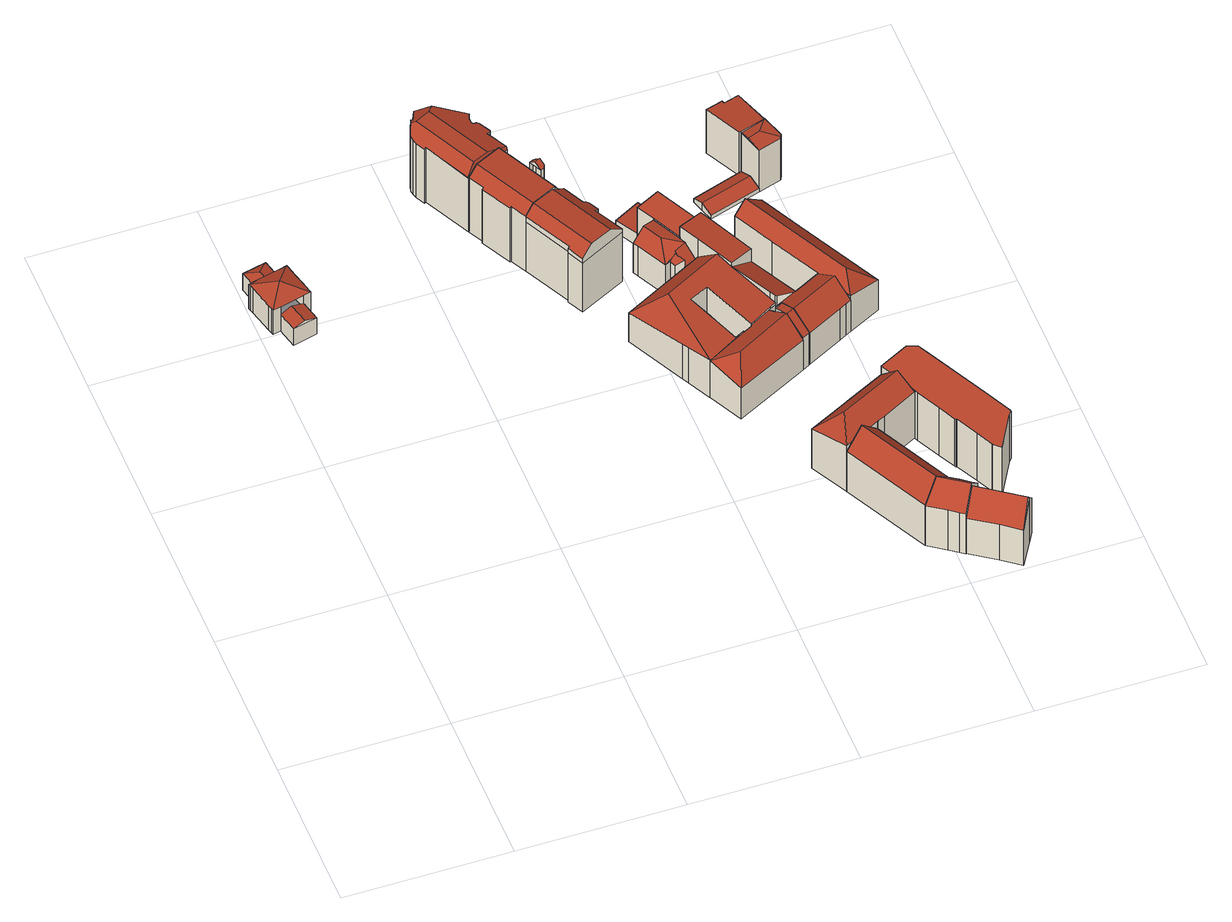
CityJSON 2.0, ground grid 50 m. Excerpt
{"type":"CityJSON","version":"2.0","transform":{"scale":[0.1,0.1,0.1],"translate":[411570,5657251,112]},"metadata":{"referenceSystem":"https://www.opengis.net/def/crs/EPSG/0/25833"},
"CityObjects":{
"building1":{"type":"Building","attributes":{"Gemeindeschluessel":14612000,"Geometrietyp2DReferenz":"3000","function":"31001_9998","roofType":"9999"},"children":["building1-1","building1-2","building1-3"]},
"building1-1":{"type":"BuildingPart","attributes":{"Dachtyp_tdc":"tdcGableRoof","Dachneigung":17.32,"QualitaetDacherkennung":64,"Geometrietyp2DReferenz":"3000","measuredHeight":7.68,"roofType":"3100"},"parents":["building1"],"geometry":[{"type":"MultiSurface","lod":"2","boundaries":[[[0,1,2,3]],[[1,4,5,2]],[[4,6,7,5]],[[4,1,8]],[[1,0,9,8]],[[6,4,8,9]],[[3,2,5,7]]],"semantics":{"surfaces":[{"type":"WallSurface"},{"type":"RoofSurface"},{"type":"GroundSurface"}],"values":[0,0,0,0,1,1,2]}}]},
"building1-2":{"type":"BuildingPart","attributes":{"Dachtyp_tdc":"tdcHipAndGableRoof","Dachneigung":17.29,"QualitaetDacherkennung":74,"Geometrietyp2DReferenz":"3000","measuredHeight":7.69,"roofType":"5000"},"parents":["building1"],"geometry":[{"type":"MultiSurface","lod":"2","boundaries":[[[10,11,12,13]],[[11,14,15,12]],[[14,16,17,15]],[[14,11,18]],[[11,10,19,18]],[[16,14,18,19]],[[13,12,15,17]]],"semantics":{"surfaces":[{"type":"WallSurface"},{"type":"RoofSurface"},{"type":"GroundSurface"}],"values":[0,0,0,1,1,1,2]}}]},
"building1-3":{"type":"BuildingPart","attributes":{"Dachtyp_tdc":"tdcTentRoof","Dachneigung":25.64,"QualitaetDacherkennung":86,"Geometrietyp2DReferenz":"3000","measuredHeight":12.46,"roofType":"3500"},"parents":["building1"],"geometry":[{"type":"MultiSurface","lod":"2","boundaries":[[[20,21,22,23]],[[21,24,25,22]],[[24,26,27,25]],[[26,28,29,27]],[[28,30,31,29]],[[30,32,0,3,31]],[[33,7,6]],[[33,34,35,7]],[[34,36,37,35]],[[36,38,39,37]],[[38,40,41,39]],[[40,42,43,41]],[[42,44,45,43]],[[44,46,10,13,45]],[[47,20,23,17,16]],[[30,28,26,24,21,20,48]],[[34,33,32,30,48]],[[44,42,40,38,36,34,48]],[[20,47,46,44,48]],[[23,22,25,27,29,31,3,7,35,37,39,41,43,45,13,17]]],"semantics":{"surfaces":[{"type":"WallSurface"},{"type":"RoofSurface"},{"type":"GroundSurface"}],"values":[0,0,0,0,0,0,0,0,0,0,0,0,0,0,0,1,1,1,1,2]}}]},
"building2":{"type":"Building","attributes":{"Dachtyp_tdc":"tdcFreeFormRoof","Gemeindeschluessel":14612000,"Dachneigung":22.05,"QualitaetDacherkennung":42,"Geometrietyp2DReferenz":"3000","measuredHeight":24.92,"function":"31001_9998","roofType":"5000"},"geometry":[{"type":"Solid","lod":"2","boundaries":[[[[49,50,51,52]],[[50,53,54,51]],[[53,55,56,54]],[[55,57,58,56]],[[57,59,60,58]],[[59,61,62,60]],[[61,63,64,62]],[[63,65,66,64]],[[65,67,68,66]],[[67,69,70,68]],[[69,71,72,70]],[[71,73,74,72]],[[73,75,76,74]],[[75,77,78,76]],[[77,79,80,78]],[[79,81,82,80]],[[81,83,84,82]],[[83,85,86,84]],[[85,87,88,86]],[[87,49,52,88]],[[77,75,73,89,90,91,92,83,81,79]],[[91,93,94,49,87,85,92]],[[95,96,67,65,63,61,59,57,55,53,50,94,93]],[[69,96,95,90,89,71]],[[90,95,93,91]],[[50,49,94]],[[69,67,96]],[[73,71,89]],[[85,83,92]],[[52,51,54,56,58,60,62,64,66,68,70,72,74,76,78,80,82,84,86,88]]]],"semantics":{"surfaces":[{"type":"WallSurface"},{"type":"RoofSurface"},{"type":"GroundSurface"}],"values":[[0,0,0,0,0,0,0,0,0,0,0,0,0,0,0,0,0,0,0,0,1,1,1,1,1,0,0,0,0,2]]}}]},
"building3":{"type":"Building","attributes":{"Gemeindeschluessel":14612000,"Geometrietyp2DReferenz":"3000","function":"31001_9998","roofType":"9999"},"children":["building3-1","building3-2"]},
"building3-1":{"type":"BuildingPart","attributes":{"Dachtyp_tdc":"tdcFreeFormRoof","Dachneigung":36.23,"QualitaetDacherkennung":44,"Geometrietyp2DReferenz":"3000","measuredHeight":23.79,"roofType":"5000"},"parents":["building3"],"geometry":[{"type":"MultiSurface","lod":"2","boundaries":[[[97,98,99,100,101]],[[98,102,103,99]],[[102,104,105,103]],[[104,106,107,105]],[[106,108,109,110,107]],[[111,102,98,97,112]],[[106,104,111,112,108]],[[104,102,111]],[[97,108,112]],[[100,99,103,105,107,110]]],"semantics":{"surfaces":[{"type":"WallSurface"},{"type":"RoofSurface"},{"type":"GroundSurface"}],"values":[0,0,0,0,0,1,1,0,0,2]}}]},
"building3-2":{"type":"BuildingPart","attributes":{"Dachtyp_tdc":"tdcCutGableRoof","Dachneigung":2.43,"QualitaetDacherkennung":75,"Geometrietyp2DReferenz":"3000","measuredHeight":24.85,"roofType":"9999"},"parents":["building3"],"geometry":[{"type":"MultiSurface","lod":"2","boundaries":[[[113,114,115,72]],[[114,116,117,115]],[[116,118,70,117]],[[119,120,109,101,118,116]],[[114,113,121,122,123,124,125,126]],[[116,114,126,119]],[[70,100,110,127,128,129,130,131,132,133,134,72,115,117]],[[125,124,131,130]],[[124,123,132,131]],[[123,122,133,132]],[[122,121,134,133]],[[121,113,72,134]],[[118,101,100,70]],[[109,120,127,110]],[[120,119,128,127]],[[119,126,129,128]],[[126,125,130,129]]],"semantics":{"surfaces":[{"type":"WallSurface"},{"type":"RoofSurface"},{"type":"GroundSurface"}],"values":[0,0,0,1,1,1,2,0,0,0,0,0,0,0,0,0,0]}}]},
"building4":{"type":"Building","attributes":{"Dachtyp_tdc":"tdcFreeFormRoof","Gemeindeschluessel":14612000,"Dachneigung":3.31,"QualitaetDacherkennung":62,"Geometrietyp2DReferenz":"3000","measuredHeight":24.74,"function":"31001_9998","roofType":"5000"},"geometry":[{"type":"Solid","lod":"2","boundaries":[[[[135,136,137,138]],[[136,139,140,137]],[[139,141,142,140]],[[141,143,144,142]],[[143,145,146,144]],[[145,147,148,146]],[[147,149,150,148]],[[149,151,152,150]],[[151,153,154,152]],[[153,155,156,154]],[[155,157,158,156]],[[157,159,160,158]],[[159,161,162,160]],[[161,163,164,162]],[[163,135,138,164]],[[125,165,166,167,168,126]],[[169,170,149,147,171,172,173,174,175,176]],[[174,177,126,168,175]],[[135,126,177,136]],[[136,177,174,139]],[[153,169,176,155]],[[155,176,175,168,167,157]],[[139,174,173,141]],[[141,173,172,143]],[[143,172,171,145]],[[145,171,147]],[[151,170,169,153]],[[149,170,151]],[[163,125,126,135]],[[157,167,166,159]],[[159,166,165,161]],[[161,165,125,163]],[[138,137,140,142,144,146,148,150,152,154,156,158,160,162,164]]]],"semantics":{"surfaces":[{"type":"WallSurface"},{"type":"RoofSurface"},{"type":"GroundSurface"}],"values":[[0,0,0,0,0,0,0,0,0,0,0,0,0,0,0,1,1,1,0,0,0,0,0,0,0,0,0,0,0,0,0,0,2]]}}]},
"building5":{"type":"Building","attributes":{"Gemeindeschluessel":14612000,"Geometrietyp2DReferenz":"3000","function":"31001_9998","roofType":"9999"},"children":["building5-1","building5-2","building5-3"]},
"building5-1":{"type":"BuildingPart","attributes":{"Dachtyp_tdc":"tdcHipAndGableRoof","Dachneigung":43.76,"QualitaetDacherkennung":46,"Geometrietyp2DReferenz":"3000","measuredHeight":17.84,"roofType":"5000"},"parents":["building5"],"geometry":[{"type":"MultiSurface","lod":"2","boundaries":[[[178,179,180,181]],[[179,182,183,180]],[[184,185,186,187]],[[185,188,189,186]],[[190,191,192,193]],[[191,194,195,192]],[[188,185,196]],[[185,184,197,198,196]],[[198,182,179,178,194,191,190,188,196]],[[195,181,180,183,199,200,187,186,189,201,189,193,192]]],"semantics":{"surfaces":[{"type":"WallSurface"},{"type":"RoofSurface"},{"type":"GroundSurface"}],"values":[0,0,0,0,0,0,1,1,1,2]}}]},
"building5-2":{"type":"BuildingPart","attributes":{"Dachtyp_tdc":"tdcGableRoof","Dachneigung":41.02,"QualitaetDacherkennung":49,"Geometrietyp2DReferenz":"3000","measuredHeight":17.9,"roofType":"3100"},"parents":["building5"],"geometry":[{"type":"MultiSurface","lod":"2","boundaries":[[[202,203,204,183,182]],[[203,205,206,204]],[[205,207,208,206]],[[207,209,210,208]],[[209,211,184,187,210]],[[205,203,202,212]],[[212,211,209,207,205]],[[187,200,199,183,204,206,208,210]]],"semantics":{"surfaces":[{"type":"WallSurface"},{"type":"RoofSurface"},{"type":"GroundSurface"}],"values":[0,0,0,0,0,1,1,2]}}]},
"building5-3":{"type":"BuildingPart","attributes":{"Dachtyp_tdc":"tdcHipAndGableRoof","Dachneigung":10.2,"QualitaetDacherkennung":22,"Geometrietyp2DReferenz":"3000","measuredHeight":19.04,"roofType":"5000"},"parents":["building5"],"geometry":[{"type":"MultiSurface","lod":"2","boundaries":[[[213,201,214]],[[213,215,216,201]],[[215,217,218,216]],[[217,219,220,218]],[[219,221,222,220]],[[221,223,224,222]],[[223,225,226,224]],[[219,217,215,213,227,228]],[[227,229,230,231,232,233,234,235,236,237,238,239,228]],[[239,225,223,221,219,228]],[[226,240,241,242,181,195,243,244,245,246,247,193,189,201,216,218,220,222,224]],[[225,239,240,226]],[[239,238,241,240]],[[238,237,242,241]],[[237,236,178,181,242]],[[235,234,243,195,194]],[[234,233,244,243]],[[233,232,245,244]],[[232,231,246,245]],[[231,230,247,246]],[[230,229,190,193,247]]],"semantics":{"surfaces":[{"type":"WallSurface"},{"type":"RoofSurface"},{"type":"GroundSurface"}],"values":[0,0,0,0,0,0,0,1,1,1,2,0,0,0,0,0,0,0,0,0,0]}}]},
"building6":{"type":"Building","attributes":{"Gemeindeschluessel":14612000,"Geometrietyp2DReferenz":"3000","function":"31001_9998","roofType":"9999"},"children":["building6-1","building6-2","building6-3"]},
"building6-1":{"type":"BuildingPart","attributes":{"Dachtyp_tdc":"tdcHipAndGableRoof","Dachneigung":42.11,"QualitaetDacherkennung":45,"Geometrietyp2DReferenz":"3000","measuredHeight":15.51,"roofType":"5000"},"parents":["building6"],"geometry":[{"type":"MultiSurface","lod":"2","boundaries":[[[248,249,250,251]],[[252,253,254,255,256]],[[253,257,258,254]],[[257,259,260,258]],[[259,261,262,260]],[[261,248,251,262]],[[253,263,264,265,266,267,268]],[[269,270,271,268,267]],[[271,259,257,253,268]],[[261,270,269,248]],[[259,271,270,261]],[[248,269,267,272,249]],[[252,263,253]],[[251,250,273,255,254,258,260,262]]],"semantics":{"surfaces":[{"type":"WallSurface"},{"type":"RoofSurface"},{"type":"GroundSurface"}],"values":[0,0,0,0,0,0,1,1,1,0,0,0,0,2]}}]},
"building6-2":{"type":"BuildingPart","attributes":{"Dachtyp_tdc":"tdcPolyFlatRoof","Dachneigung":45.04,"QualitaetDacherkennung":52,"Geometrietyp2DReferenz":"3000","measuredHeight":14.58,"roofType":"2100"},"parents":["building6"],"geometry":[{"type":"MultiSurface","lod":"2","boundaries":[[[272,274,226,250,249]],[[274,275,224,226]],[[275,276,222,224]],[[276,277,278,222]],[[276,275,274,272,266,279,280,277]],[[278,273,250,226,224,222]]],"semantics":{"surfaces":[{"type":"WallSurface"},{"type":"RoofSurface"},{"type":"GroundSurface"}],"values":[0,0,0,0,1,2]}}]},
"building6-3":{"type":"BuildingPart","attributes":{"Dachtyp_tdc":"tdcPolyFlatRoof","Dachneigung":44.7,"QualitaetDacherkennung":46,"Geometrietyp2DReferenz":"3000","measuredHeight":13.54,"roofType":"2100"},"parents":["building6"],"geometry":[{"type":"MultiSurface","lod":"2","boundaries":[[[281,282,283,278,277]],[[282,256,255,283]],[[282,281,280,284,264,285,256]],[[255,273,278,283]]],"semantics":{"surfaces":[{"type":"WallSurface"},{"type":"RoofSurface"},{"type":"GroundSurface"}],"values":[0,0,1,2]}}]},
"building7":{"type":"Building","attributes":{"Dachtyp_tdc":"tdcGableRoof","Gemeindeschluessel":14612000,"Dachneigung":44.67,"QualitaetDacherkennung":64,"Geometrietyp2DReferenz":"3000","measuredHeight":22.07,"function":"31001_9998","roofType":"3100"},"geometry":[{"type":"Solid","lod":"2","boundaries":[[[[286,287,288,289]],[[287,290,291,288]],[[290,292,293,291]],[[292,286,289,293]],[[290,287,294]],[[286,292,295]],[[287,286,295,294]],[[292,290,294,295]],[[289,288,291,293]]]],"semantics":{"surfaces":[{"type":"WallSurface"},{"type":"RoofSurface"},{"type":"GroundSurface"}],"values":[[0,0,0,0,0,0,1,1,2]]}}]},
"building8":{"type":"Building","attributes":{"Dachtyp_tdc":"tdcPolyFlatRoof","Gemeindeschluessel":14612000,"Dachneigung":3.02,"QualitaetDacherkennung":56,"Geometrietyp2DReferenz":"3000","measuredHeight":4.97,"function":"31001_9998","roofType":"2100"},"geometry":[{"type":"Solid","lod":"2","boundaries":[[[[296,297,298,299]],[[297,300,301,298]],[[300,302,303,301]],[[302,304,305,303]],[[304,296,299,305]],[[304,302,300,297,296]],[[299,298,301,303,305]]]],"semantics":{"surfaces":[{"type":"WallSurface"},{"type":"RoofSurface"},{"type":"GroundSurface"}],"values":[[0,0,0,0,0,1,2]]}}]},
"building9":{"type":"Building","attributes":{"Dachtyp_tdc":"tdcHipAndGableRoof","Gemeindeschluessel":14612000,"Dachneigung":46.79,"QualitaetDacherkennung":53,"Geometrietyp2DReferenz":"3000","measuredHeight":22.08,"function":"31001_9998","roofType":"5000"},"geometry":[{"type":"Solid","lod":"2","boundaries":[[[[306,307,308,309]],[[307,310,311,308]],[[310,312,313,311]],[[312,314,315,313]],[[314,316,289,315]],[[316,317,293,289]],[[317,318,319,293]],[[318,320,321,319]],[[320,322,323,321]],[[322,306,309,323]],[[318,317,324]],[[317,316,314,312,310,307,324]],[[307,306,322,320,318,324]],[[309,308,311,313,315,289,293,319,321,323]]]],"semantics":{"surfaces":[{"type":"WallSurface"},{"type":"RoofSurface"},{"type":"GroundSurface"}],"values":[[0,0,0,0,0,0,0,0,0,0,1,1,1,2]]}}]},
"building10":{"type":"Building","attributes":{"Dachtyp_tdc":"tdcGableRoof","Gemeindeschluessel":14612000,"Dachneigung":45.14,"QualitaetDacherkennung":49,"Geometrietyp2DReferenz":"3000","measuredHeight":21.89,"function":"31001_9998","roofType":"3100"},"geometry":[{"type":"Solid","lod":"2","boundaries":[[[[325,326,291,327]],[[326,328,329,291]],[[328,330,288,329]],[[330,331,332,288]],[[331,333,334,332]],[[333,335,336,334]],[[335,337,338,336]],[[337,339,340,338]],[[339,341,342,340]],[[341,325,327,342]],[[337,335,333,331,330,328]],[[328,326,325,341,339,337]],[[327,291,329,288,332,334,336,338,340,342]]]],"semantics":{"surfaces":[{"type":"WallSurface"},{"type":"RoofSurface"},{"type":"GroundSurface"}],"values":[[0,0,0,0,0,0,0,0,0,0,1,1,2]]}}]},
"building11":{"type":"Building","attributes":{"Dachtyp_tdc":"tdcPolyFlatRoof","Gemeindeschluessel":14612000,"Dachneigung":0,"QualitaetDacherkennung":60,"Geometrietyp2DReferenz":"3000","measuredHeight":15.26,"function":"31001_9998","roofType":"1000"},"geometry":[{"type":"Solid","lod":"2","boundaries":[[[[343,344,262,251]],[[344,345,299,262]],[[345,346,305,299]],[[346,347,348,305]],[[347,343,251,348]],[[347,346,345,344,343]],[[251,262,299,305,348]]]],"semantics":{"surfaces":[{"type":"WallSurface"},{"type":"RoofSurface"},{"type":"GroundSurface"}],"values":[[0,0,0,0,0,1,2]]}}]},
"building12":{"type":"Building","attributes":{"Dachtyp_tdc":"tdcPolyFlatRoof","Gemeindeschluessel":14612000,"Dachneigung":4.74,"QualitaetDacherkennung":48,"Geometrietyp2DReferenz":"3000","measuredHeight":19.51,"function":"31001_9998","roofType":"2100"},"geometry":[{"type":"Solid","lod":"2","boundaries":[[[[349,350,251,226]],[[350,351,348,251]],[[351,352,353,348]],[[352,354,355,353]],[[354,356,241,355]],[[356,349,226,241]],[[356,354,352,351,350,349]],[[226,251,348,353,355,241]]]],"semantics":{"surfaces":[{"type":"WallSurface"},{"type":"RoofSurface"},{"type":"GroundSurface"}],"values":[[0,0,0,0,0,0,1,2]]}}]},
"building13":{"type":"Building","attributes":{"Dachtyp_tdc":"tdcFreeFormRoof","Gemeindeschluessel":14612000,"Dachneigung":47.63,"QualitaetDacherkennung":60,"Geometrietyp2DReferenz":"3000","measuredHeight":20.74,"function":"31001_9998","roofType":"5000"},"geometry":[{"type":"Solid","lod":"2","boundaries":[[[[357,358,359,360]],[[358,361,362,359]],[[361,363,364,362]],[[363,365,366,364]],[[365,367,368,366]],[[367,357,360,368]],[[369,363,361,358,370]],[[367,365,369,370,357]],[[365,363,369]],[[358,357,370]],[[360,359,362,364,366,368]]]],"semantics":{"surfaces":[{"type":"WallSurface"},{"type":"RoofSurface"},{"type":"GroundSurface"}],"values":[[0,0,0,0,0,0,1,1,0,0,2]]}}]},
"building14":{"type":"Building","attributes":{"Gemeindeschluessel":14612000,"Geometrietyp2DReferenz":"3000","function":"31001_9998","roofType":"9999"},"children":["building14-1","building14-2","building14-3"]},
"building14-1":{"type":"BuildingPart","attributes":{"Dachtyp_tdc":"tdcGableRoof","Dachneigung":42.75,"QualitaetDacherkennung":60,"Geometrietyp2DReferenz":"3000","measuredHeight":17.86,"roofType":"3100"},"parents":["building14"],"geometry":[{"type":"MultiSurface","lod":"2","boundaries":[[[371,372,373,374,375]],[[372,376,377,373]],[[376,378,379,377]],[[380,381,382,383]],[[381,384,385,382]],[[384,386,208,385]],[[386,387,388,208]],[[387,389,204,388]],[[389,390,391,204]],[[387,386,384,381,380,392,393]],[[393,394,378,376,372,371,395,390,389,387]],[[374,373,377,379,396,383,382,385,208,388,204,391]]],"semantics":{"surfaces":[{"type":"WallSurface"},{"type":"RoofSurface"},{"type":"GroundSurface"}],"values":[0,0,0,0,0,0,0,0,0,1,1,2]}}]},
"building14-2":{"type":"BuildingPart","attributes":{"Dachtyp_tdc":"tdcHipAndGableRoof","Dachneigung":41.67,"QualitaetDacherkennung":50,"Geometrietyp2DReferenz":"3000","measuredHeight":17.91,"roofType":"5000"},"parents":["building14"],"geometry":[{"type":"MultiSurface","lod":"2","boundaries":[[[397,398,399,400]],[[398,401,402,399]],[[401,403,404,402]],[[403,405,406,404]],[[405,407,408,406]],[[407,409,383,408]],[[409,380,383]],[[410,397,400,379,378]],[[409,407,411]],[[407,405,403,401,411]],[[401,398,397,410,394,412,392,409,411]],[[400,399,402,404,406,408,383,396,379]]],"semantics":{"surfaces":[{"type":"WallSurface"},{"type":"RoofSurface"},{"type":"GroundSurface"}],"values":[0,0,0,0,0,0,0,0,1,1,1,2]}}]},
"building14-3":{"type":"BuildingPart","attributes":{"Dachtyp_tdc":"tdcPolyFlatRoof","Dachneigung":28.92,"QualitaetDacherkennung":82,"Geometrietyp2DReferenz":"3000","measuredHeight":18.18,"roofType":"2100"},"parents":["building14"],"geometry":[{"type":"MultiSurface","lod":"2","boundaries":[[[413,414,181,391,390]],[[414,415,242,181]],[[415,416,241,242]],[[416,417,355,241]],[[417,375,374,355]],[[375,417,416,415,414,413,395]],[[391,181,242,241,355,374]]],"semantics":{"surfaces":[{"type":"WallSurface"},{"type":"RoofSurface"},{"type":"GroundSurface"}],"values":[0,0,0,0,0,1,2]}}]},
"building15":{"type":"Building","attributes":{"Dachtyp_tdc":"tdcPolyFlatRoof","Gemeindeschluessel":14612000,"Dachneigung":0,"QualitaetDacherkennung":33,"Geometrietyp2DReferenz":"3000","measuredHeight":18.99,"function":"31001_9998","roofType":"1000"},"geometry":[{"type":"Solid","lod":"2","boundaries":[[[[418,419,420,421]],[[419,422,423,420]],[[422,424,425,423]],[[424,426,427,425]],[[426,428,429,427]],[[428,430,431,429]],[[430,432,433,431]],[[432,434,435,433]],[[434,436,311,435]],[[436,437,309,311]],[[437,438,439,309]],[[438,440,441,439]],[[440,442,443,441]],[[442,444,445,443]],[[444,446,447,445]],[[446,448,449,447]],[[448,450,451,449]],[[450,452,453,451]],[[452,454,455,453]],[[454,418,421,455]],[[454,452,450,448,446,444,442,440,438,437,436,434,432,430,428,426,424,422,419,418]],[[421,420,423,425,427,429,431,433,435,311,309,439,441,443,445,447,449,451,453,455]]]],"semantics":{"surfaces":[{"type":"WallSurface"},{"type":"RoofSurface"},{"type":"GroundSurface"}],"values":[[0,0,0,0,0,0,0,0,0,0,0,0,0,0,0,0,0,0,0,0,1,2]]}}]},
"building16":{"type":"Building","attributes":{"Gemeindeschluessel":14612000,"Dachneigung":67.98,"Dachorientierung":-107.56,"MittlereTraufHoehe":114.73,"QualitaetDacherkennung":73,"ObjektHoehe":3,"BodenHoehe":112.87,"Geometrietyp2DReferenz":"3000","AbsoluteHoehe":115.87,"Dachflaeche":139.7,"measuredHeight":3,"function":"31001_9998","roofType":"3100","storeysAboveGround":1},"geometry":[{"type":"MultiSurface","lod":"2","boundaries":[[[456,457,458,459]],[[457,460,461,458]],[[460,462,463,461]],[[462,464,465,463]],[[464,466,467,465]],[[466,468,469,467]],[[468,456,459,469]],[[457,456,468,466]],[[466,464,462,460,457]],[[459,458,461,463,465,467,469]]],"semantics":{"surfaces":[{"type":"WallSurface"},{"type":"RoofSurface"},{"type":"GroundSurface"}],"values":[0,0,0,0,0,0,0,1,1,2]}}]},
"building17":{"type":"Building","attributes":{"name":"Hans Kernig Museum","Dachtyp_tdc":"tdcPolyFlatRoof","Gemeindeschluessel":14612000,"Dachneigung":4.63,"QualitaetDacherkennung":57,"Geometrietyp2DReferenz":"3000","measuredHeight":17.48,"function":"31001_3034","roofType":"2100"},"geometry":[{"type":"Solid","lod":"2","boundaries":[[[[470,471,472,473]],[[471,474,475,472]],[[474,476,477,475]],[[476,478,479,477]],[[478,480,481,479]],[[480,482,483,481]],[[482,470,473,483]],[[482,480,478,476,474,471,470]],[[473,472,475,477,479,481,483]]]],"semantics":{"surfaces":[{"type":"WallSurface"},{"type":"RoofSurface"},{"type":"GroundSurface"}],"values":[[0,0,0,0,0,0,0,1,2]]}}]},
"building18":{"type":"Building","attributes":{"Dachtyp_tdc":"tdcFreeFormRoof","Gemeindeschluessel":14612000,"Dachneigung":10.08,"QualitaetDacherkennung":40,"Geometrietyp2DReferenz":"3000","measuredHeight":17.54,"function":"31001_9998","roofType":"5000"},"geometry":[{"type":"Solid","lod":"2","boundaries":[[[[484,485,486,487]],[[487,486,488,489]],[[490,484,487,489,491]],[[488,491,489]],[[490,485,484]],[[492,469,465,493,494]],[[490,491,469,492]],[[491,488,465,469]],[[488,486,493,465]],[[486,485,494,493]],[[485,490,492,494]]]],"semantics":{"surfaces":[{"type":"RoofSurface"},{"type":"WallSurface"},{"type":"GroundSurface"}],"values":[[0,0,0,1,1,2,1,1,1,1,1]]}}]}
},
"vertices":[
[133,1528,70],[148,1466,70],[148,1466,5],[133,1528,5],[75,1448,70],[75,1448,5],[60,1510,70],[60,1510,5],[111,1457,82],[95,1519,82],
[31,1623,70],[15,1687,70],[15,1687,5],[31,1623,5],[88,1705,69],[88,1705,5],[103,1641,69],[103,1641,5],[57,1666,82],[65,1632,82],
[127,1647,101],[130,1639,101],[130,1639,5],[127,1647,5],[132,1628,101],[132,1628,5],[151,1554,101],[151,1554,5],[154,1541,101],[154,1541,5],[156,1534,101],[156,1534,5],[133,1528,101],[60,1510,102],[36,1504,102],[36,1504,5],[34,1511,102],[34,1511,5],[31,1524,102],[31,1524,5],[12,1597,102],[12,1597,5],[9,1609,102],[9,1609,5],[7,1617,102],[7,1617,5],[31,1623,102],[103,1641,101],[82,1576,129],
[609,1963,216],[748,1904,213],[748,1904,4],[609,1963,4],[739,1882,221],[739,1882,4],[739,1864,224],[739,1864,4],[742,1858,224],[742,1858,4],[753,1863,219],[753,1863,4],[760,1860,217],[760,1860,4],[779,1824,217],[779,1824,4],[776,1817,219],[776,1817,4],[765,1811,224],[765,1811,4],[799,1745,214],[799,1745,4],[664,1677,218],[664,1677,4],[592,1820,223],[592,1820,4],[588,1817,219],[588,1817,4],[573,1846,218],[573,1846,4],[569,1858,220],[569,1858,4],[568,1873,226],[568,1873,4],[572,1888,236],[572,1888,4],[584,1917,237],[584,1917,4],[589,1915,239],[589,1915,4],[663,1678,223],[687,1701,253],[590,1893,253],[577,1900,245],[638,1918,250],[654,1944,240],[735,1725,250],[798,1748,224],
[837,1671,225],[847,1676,225],[847,1676,4],[837,1671,4],[837,1671,192],[855,1674,230],[855,1674,4],[870,1645,230],[870,1645,4],[867,1637,226],[867,1637,4],[856,1632,226],[856,1632,192],[856,1632,4],[862,1660,242],[846,1652,242],
[664,1677,224],[692,1691,253],[692,1691,4],[769,1730,249],[769,1730,4],[799,1745,192],[864,1543,249],[894,1558,193],[689,1629,224],[684,1627,219],[731,1535,219],[735,1537,224],[759,1490,224],[787,1504,253],[894,1558,4],[864,1543,4],[787,1504,4],[759,1490,4],[735,1537,4],[731,1535,4],[684,1627,4],[689,1629,4],
[787,1504,201],[841,1531,201],[841,1531,5],[787,1504,5],[854,1538,201],[854,1538,5],[894,1558,201],[894,1558,5],[927,1493,201],[927,1493,5],[937,1498,201],[937,1498,5],[945,1496,201],[945,1496,5],[960,1467,201],[960,1467,5],[957,1459,201],[957,1459,5],[946,1454,201],[946,1454,5],[992,1364,201],[992,1364,5],[853,1294,201],[853,1294,5],[828,1343,201],[828,1343,5],[832,1345,201],[832,1345,5],[759,1490,201],[759,1490,5],[832,1345,224],[828,1343,219],[853,1294,219],[885,1310,253],[946,1454,215],[957,1459,206],[937,1498,206],[927,1493,215],[894,1558,215],[854,1538,248],[952,1344,248],[992,1364,215],[841,1531,249],
[1307,1016,150],[1285,1001,152],[1285,1001,7],[1307,1016,7],[1295,979,165],[1295,979,7],[1341,889,125],[1121,776,130],[1121,776,7],[1341,889,7],[1069,879,154],[1069,879,7],[1191,949,152],[1219,963,153],[1219,963,7],[1191,949,7],[1218,965,152],[1218,965,7],[1149,857,185],[1314,943,183],[1313,945,185],[1313,945,7],[1314,943,7],[1068,881,7],
[1295,979,179],[1317,994,178],[1317,994,7],[1337,956,186],[1337,956,7],[1364,902,133],[1364,902,7],[1362,900,133],[1362,900,7],[1341,889,134],[1314,943,186],
[1068,881,157],[1068,881,153],[1033,949,148],[1033,949,7],[1023,969,146],[1023,969,7],[932,1148,123],[932,1148,7],[1139,1251,130],[1139,1251,7],[1153,1258,130],[1153,1258,7],[1176,1270,131],[1176,1270,7],[1069,879,157],[1033,1112,197],[1191,949,158],[1162,934,158],[1130,998,171],[1119,1018,175],[1087,1081,188],[1144,1110,187],[1218,965,158],[1307,1016,159],[1298,1033,162],[1232,1156,187],[1208,1206,197],[1208,1206,7],[1232,1156,7],[1298,1033,7],[1144,1110,7],[1087,1081,7],[1119,1018,7],[1130,998,7],[1162,934,7],
[1146,1330,125],[1155,1311,125],[1155,1311,7],[1146,1330,7],[1101,1284,125],[1085,1275,125],[1085,1275,7],[1101,1284,7],[1101,1284,123],[1039,1366,125],[1039,1366,7],[1030,1382,125],[1030,1382,7],[1102,1418,125],[1102,1418,7],[1101,1284,132],[1113,1290,137],[1118,1292,139],[1151,1309,153],[1155,1311,155],[1097,1342,162],[1146,1330,155],[1102,1418,154],[1067,1401,162],[1155,1311,153],[1118,1292,7],
[1176,1270,106],[1153,1258,106],[1139,1251,106],[1135,1260,116],[1135,1260,7],[1118,1292,153],[1123,1283,142],
[1135,1260,142],[1109,1267,123],[1109,1267,7],[1118,1292,142],[1102,1284,125],
[1407,483,163],[1525,251,164],[1525,251,7],[1407,483,7],[1430,170,168],[1430,170,7],[1298,428,168],[1298,428,7],[1477,210,228],[1352,455,228],
[1074,1471,57],[1037,1538,53],[1037,1538,7],[1074,1471,7],[1115,1580,53],[1115,1580,7],[1151,1510,57],[1151,1510,7],[1147,1508,57],[1147,1508,7],
[1485,667,162],[1511,610,228],[1511,610,7],[1485,667,7],[1539,550,191],[1539,550,7],[1432,495,191],[1432,495,7],[1410,484,191],[1410,484,7],[1407,483,191],[1298,428,191],[1239,543,162],[1239,543,7],[1352,600,162],[1352,600,7],[1374,611,162],[1374,611,7],[1323,516,228],
[1482,134,166],[1430,170,166],[1482,134,7],[1477,210,226],[1477,210,7],[1525,251,163],[1551,233,163],[1551,233,7],[1579,212,163],[1579,212,7],[1594,202,163],[1594,202,7],[1558,152,226],[1558,152,7],[1524,103,166],[1524,103,7],[1510,113,166],[1510,113,7],
[1146,1330,160],[1102,1418,160],[1074,1471,160],[1147,1508,160],[1219,1365,160],[1219,1365,7],
[1176,1270,202],[1146,1330,202],[1219,1365,196],[1241,1320,196],[1241,1320,7],[1302,1192,196],[1302,1192,7],[1232,1156,202],
[1524,103,148],[1594,202,147],[1594,202,8],[1524,103,8],[1717,114,148],[1717,114,8],[1701,86,184],[1701,86,8],[1656,9,148],[1656,9,8],[1601,50,150],[1601,50,8],[1688,62,216],[1559,154,216],
[1377,1046,148],[1418,1067,148],[1418,1067,7],[1377,1046,7],[1377,1046,146],[1439,1078,148],[1439,1078,7],[1455,1086,148],[1455,1086,7],[1510,977,131],[1494,969,131],[1494,969,7],[1510,977,7],[1473,958,131],[1473,958,7],[1364,902,130],[1337,955,186],[1337,955,7],[1317,994,159],[1309,1012,148],[1309,1012,7],[1501,995,150],[1483,1029,186],[1456,1083,150],[1373,1044,148],[1483,1029,7],
[1378,1238,150],[1315,1360,150],[1315,1360,7],[1378,1238,7],[1352,1380,186],[1352,1380,7],[1411,1410,127],[1411,1410,7],[1474,1286,127],[1474,1286,7],[1607,1026,127],[1607,1026,7],[1510,977,150],[1455,1086,150],[1522,1047,186],[1483,1029,150],
[1309,1012,188],[1307,1016,188],[1298,1033,188],[1232,1156,189],[1302,1192,146],
[1690,274,197],[1668,292,197],[1668,292,7],[1690,274,7],[1670,293,197],[1670,293,7],[1644,345,197],[1644,345,7],[1610,413,197],[1610,413,7],[1608,412,197],[1608,412,7],[1606,416,197],[1606,416,7],[1579,468,197],[1579,468,7],[1543,539,197],[1543,539,7],[1539,550,197],[1485,667,197],[1573,712,197],[1573,712,7],[1604,702,197],[1604,702,7],[1623,664,197],[1623,664,7],[1696,520,197],[1696,520,7],[1716,480,197],[1716,480,7],[1758,395,197],[1758,395,7],[1757,394,197],[1757,394,7],[1759,391,197],[1759,391,7],[1749,377,197],[1749,377,7],
[1296,1492,23],[1284,1530,39],[1284,1530,9],[1296,1492,9],[1272,1567,23],[1272,1567,9],[1421,1615,23],[1421,1615,9],[1428,1617,23],[1428,1617,9],[1440,1579,39],[1440,1579,9],[1452,1542,23],[1452,1542,9],
[1468,1750,177],[1505,1643,177],[1505,1643,11],[1468,1750,11],[1428,1617,183],[1428,1617,11],[1421,1615,184],[1421,1615,11],[1366,1724,185],[1366,1724,11],[1418,1742,181],[1418,1742,11],[1421,1734,181],[1421,1734,11],
[1525,1570,176],[1528,1576,175],[1505,1643,179],[1475,1601,184],[1428,1617,179],[1437,1588,184],[1522,1563,175],[1452,1542,175],[1522,1563,9],[1505,1643,9],[1528,1576,9]
]}
